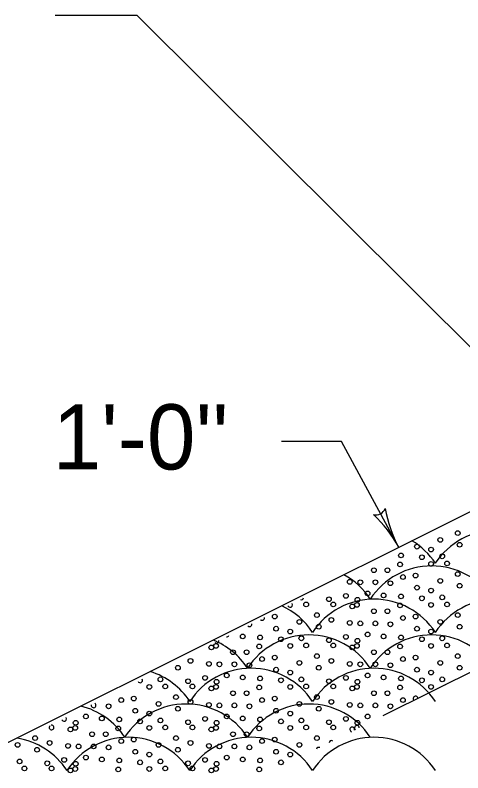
# Model space of a CAD drawing. Extents: x 1000 to 1036.3, y 1000 to 1022.
# Drawn here: x 1020.275 to 1021.648, y 1016.022 to 1018.348 of the extents above; entities that cross this region are included whole.
import ezdxf

# ---------------------------------------------------------------- set-up
doc = ezdxf.new("R2010")
doc.units = 0
doc.layers.add('1', color=7, linetype='Continuous')
doc.layers.add('5', color=7, linetype='Continuous')

msp = doc.modelspace()

# ---------------------------------------------------------------- linework, layer by layer
at = {"layer": '1'}
for p, q in [((1020.3983, 1018.3475), (1020.6483, 1018.3475)), ((1020.6483, 1018.3475), (1022.0082, 1016.9925)), ((1022.9757, 1017.4763), (1019.9702, 1015.9735)), ((1021.2758, 1017.0391), (1021.092, 1017.0391)), ((1021.4513, 1016.714), (1021.2758, 1017.0391)), ((1021.8046, 1016.3973), (1021.403, 1016.1965))]:
    msp.add_line(p, q, dxfattribs=at)
for centre, radius, start, end in [((1021.3807, 1016.8448), 0.0313, 257.1261, 339.2428), ((1021.7953, 1016.8996), 0.3909, 189.6987, 208.3454), ((1021.1072, 1016.5284), 0.3909, 28.3515, 47.0203), ((1021.1072, 1016.5284), 0.3909, 28.3393, 28.3515)]:
    msp.add_arc(centre, radius, start, end, dxfattribs=at)
at = {"layer": '5'}
for centre in [(1021.6323, 1016.7578), (1021.5787, 1016.737), (1021.5074, 1016.7162), (1021.5505, 1016.7073), (1021.6382, 1016.7222), (1021.4584, 1016.6894), (1021.5223, 1016.6835), (1021.5847, 1016.6865), (1021.4554, 1016.6616), (1021.5505, 1016.6632), (1021.5995, 1016.6646), (1021.3752, 1016.6438), (1021.4168, 1016.6438), (1021.4643, 1016.623), (1021.503, 1016.6275), (1021.6323, 1016.632), (1021.3013, 1016.6082), (1021.3336, 1016.6067), (1021.3797, 1016.6067), (1021.4257, 1016.6037), (1021.5074, 1016.5903), (1021.5787, 1016.6112), (1021.6382, 1016.5963), (1021.3559, 1016.5725), (1021.4049, 1016.5666), (1021.5505, 1016.5814), (1021.2374, 1016.5547), (1021.2894, 1016.5651), (1021.3247, 1016.5532), (1021.4584, 1016.5636), (1021.5223, 1016.5576), (1021.5847, 1016.5606), (1021.1675, 1016.5388), (1021.2507, 1016.5388), (1021.3087, 1016.5328), (1021.3232, 1016.5373), (1021.4554, 1016.5358), (1021.5505, 1016.5373), (1021.5995, 1016.5388), (1021.071, 1016.5016), (1021.2003, 1016.5061), (1021.3752, 1016.518), (1021.4168, 1016.518), (1021.4643, 1016.4972), (1021.503, 1016.5016), (1021.6323, 1016.5061), (1021.1467, 1016.4853), (1021.2448, 1016.4912), (1021.3013, 1016.4823), (1021.3336, 1016.4808), (1021.3797, 1016.4808), (1021.4257, 1016.4778), (1021.5787, 1016.4853), (1021.0754, 1016.4644), (1021.1185, 1016.4556), (1021.2062, 1016.4704), (1021.5074, 1016.4644), (1021.5505, 1016.4556), (1021.6382, 1016.4704), (1020.9729, 1016.4407), (1021.0264, 1016.4377), (1021.0903, 1016.4318), (1021.1527, 1016.4348), (1021.2374, 1016.4288), (1021.2894, 1016.4392), (1021.3247, 1016.4273), (1021.3559, 1016.4466), (1021.4049, 1016.4407), (1021.4584, 1016.4377), (1021.5223, 1016.4318), (1021.5847, 1016.4348), (1020.8767, 1016.407), (1020.8912, 1016.4114), (1021.0234, 1016.4099), (1021.1185, 1016.4114), (1021.1675, 1016.4129), (1021.2507, 1016.4129), (1021.3087, 1016.407), (1021.3232, 1016.4114), (1021.4554, 1016.4099), (1021.5505, 1016.4114), (1021.5995, 1016.4129), (1020.9432, 1016.3921), (1020.9848, 1016.3921), (1021.2003, 1016.3802), (1021.3752, 1016.3921), (1021.4168, 1016.3921), (1021.6323, 1016.3802), (1020.8128, 1016.3654), (1021.0323, 1016.3713), (1021.071, 1016.3758), (1021.1467, 1016.3594), (1021.2448, 1016.3654), (1021.4643, 1016.3713), (1021.503, 1016.3758), (1021.5787, 1016.3594), (1020.7742, 1016.3446), (1020.8693, 1016.3564), (1020.9016, 1016.355), (1020.9477, 1016.355), (1020.9937, 1016.352), (1021.0754, 1016.3386), (1021.2062, 1016.3446), (1021.3013, 1016.3564), (1021.3336, 1016.355), (1021.3797, 1016.355), (1021.4257, 1016.352), (1021.5074, 1016.3386), (1021.6382, 1016.3446), (1020.8574, 1016.3134), (1020.9239, 1016.3208), (1020.9729, 1016.3148), (1021.0264, 1016.3118), (1021.1185, 1016.3297), (1021.2894, 1016.3134), (1021.3559, 1016.3208), (1021.4049, 1016.3148), (1021.4584, 1016.3118), (1021.5505, 1016.3297), (1020.7207, 1016.3089), (1020.8054, 1016.303), (1020.8927, 1016.3014), (1021.0903, 1016.3059), (1021.1527, 1016.3089), (1021.2374, 1016.303), (1021.3247, 1016.3014), (1021.5223, 1016.3059), (1021.5847, 1016.3089), (1020.6865, 1016.2856), (1020.7355, 1016.287), (1020.8187, 1016.287), (1020.8767, 1016.2811), (1020.8912, 1016.2856), (1020.9432, 1016.2662), (1020.9848, 1016.2662), (1021.0234, 1016.284), (1021.1185, 1016.2856), (1021.1675, 1016.287), (1021.2507, 1016.287), (1021.3087, 1016.2811), (1021.3232, 1016.2856), (1021.3752, 1016.2662), (1021.4168, 1016.2662), (1021.4554, 1016.284), (1021.5505, 1016.2856), (1020.6003, 1016.2454), (1020.639, 1016.2499), (1020.7683, 1016.2544), (1021.0323, 1016.2454), (1021.071, 1016.2499), (1021.2003, 1016.2544), (1021.4643, 1016.2454), (1020.5617, 1016.2261), (1020.7147, 1016.2336), (1020.7742, 1016.2187), (1020.8128, 1016.2395), (1020.8693, 1016.2306), (1020.9016, 1016.2291), (1020.9477, 1016.2291), (1020.9937, 1016.2261), (1021.1467, 1016.2336), (1021.2062, 1016.2187), (1021.2448, 1016.2395), (1021.3013, 1016.2306), (1021.3336, 1016.2291), (1021.3797, 1016.2291), (1021.4257, 1016.2261), (1020.4919, 1016.1949), (1020.6434, 1016.2127), (1020.6865, 1016.2038), (1020.9239, 1016.1949), (1021.0754, 1016.2127), (1021.1185, 1016.2038), (1021.3559, 1016.1949), (1020.4607, 1016.1756), (1020.5409, 1016.189), (1020.5944, 1016.186), (1020.6583, 1016.18), (1020.7207, 1016.183), (1020.8054, 1016.1771), (1020.8574, 1016.1875), (1020.8927, 1016.1756), (1020.9729, 1016.189), (1021.0264, 1016.186), (1021.0903, 1016.18), (1021.1527, 1016.183), (1021.2374, 1016.1771), (1021.2894, 1016.1875), (1021.3247, 1016.1756), (1020.4447, 1016.1552), (1020.4592, 1016.1597), (1020.5914, 1016.1582), (1020.6865, 1016.1597), (1020.7355, 1016.1612), (1020.8187, 1016.1612), (1020.8767, 1016.1552), (1020.8912, 1016.1597), (1021.0234, 1016.1582), (1021.1185, 1016.1597), (1021.1675, 1016.1612), (1021.2507, 1016.1612), (1020.3363, 1016.1285), (1020.5112, 1016.1404), (1020.5528, 1016.1404), (1020.7683, 1016.1285), (1020.9432, 1016.1404), (1020.9848, 1016.1404), (1021.2003, 1016.1285), (1020.2827, 1016.1077), (1020.3808, 1016.1136), (1020.4373, 1016.1047), (1020.4696, 1016.1032), (1020.5157, 1016.1032), (1020.6003, 1016.1196), (1020.639, 1016.124), (1020.7147, 1016.1077), (1020.8128, 1016.1136), (1020.8693, 1016.1047), (1020.9016, 1016.1032), (1020.9477, 1016.1032), (1021.0323, 1016.1196), (1021.071, 1016.124), (1021.1467, 1016.1077), (1020.3422, 1016.0928), (1020.5617, 1016.1002), (1020.6434, 1016.0868), (1020.6865, 1016.078), (1020.7742, 1016.0928), (1020.9937, 1016.1002), (1021.0754, 1016.0868), (1021.1185, 1016.078), (1020.2887, 1016.0572), (1020.4254, 1016.0616), (1020.4919, 1016.069), (1020.5409, 1016.0631), (1020.5944, 1016.0601), (1020.7207, 1016.0572), (1020.8574, 1016.0616), (1020.9239, 1016.069), (1020.9729, 1016.0631), (1021.0264, 1016.0601), (1020.3035, 1016.0353), (1020.3734, 1016.0512), (1020.3867, 1016.0353), (1020.4592, 1016.0338), (1020.4607, 1016.0497), (1020.5914, 1016.0323), (1020.6583, 1016.0542), (1020.6865, 1016.0338), (1020.7355, 1016.0353), (1020.8054, 1016.0512), (1020.8187, 1016.0353), (1020.8912, 1016.0338), (1020.8927, 1016.0497), (1021.0234, 1016.0323), (1021.0903, 1016.0542), (1020.4447, 1016.0294), (1020.8767, 1016.0294)]:
    msp.add_circle(centre, 0.00723, dxfattribs=at)
for centre, radius, start, end in [((1021.7518, 1016.542), 0.225, 33.1386, 146.8614), ((1021.3753, 1016.542), 0.225, 33.1386, 58.7518), ((1021.5523, 1016.4322), 0.225, 33.1386, 146.8614), ((1021.1758, 1016.4322), 0.225, 33.1386, 61.5199), ((1021.1527, 1016.5606), 0.00723, 245.7393, 347.8517), ((1021.3753, 1016.33), 0.225, 33.1386, 146.8614), ((1021.7518, 1016.33), 0.225, 33.1386, 146.8614), ((1020.9988, 1016.33), 0.225, 33.1386, 65.401), ((1021.1185, 1016.5373), 0.00723, 199.6565, 33.9346), ((1021.0323, 1016.4972), 0.00723, 224.002, 9.589), ((1020.9937, 1016.4778), 0.00723, 225.1998, 8.3912), ((1020.9239, 1016.4466), 0.00723, 261.9155, 331.6755), ((1021.1758, 1016.2202), 0.225, 33.1386, 146.8614), ((1021.5523, 1016.2202), 0.225, 33.1386, 146.8614), ((1020.7993, 1016.2202), 0.225, 33.1386, 68.4273), ((1020.8927, 1016.4273), 0.00723, 229.0435, 4.5476), ((1020.9988, 1016.118), 0.225, 33.1386, 146.8614), ((1021.3753, 1016.118), 0.225, 33.1386, 146.8614), ((1020.6223, 1016.118), 0.225, 33.1386, 72.7439), ((1020.6583, 1016.3059), 0.00723, 207.1215, 26.4695), ((1021.5995, 1016.287), 0.00723, 99.5208, 133.6085), ((1021.503, 1016.2499), 0.00723, 1.6144, 231.515), ((1020.4228, 1016.0082), 0.225, 33.1386, 76.1841), ((1020.5157, 1016.2291), 0.00723, 170.9964, 62.5946), ((1020.7993, 1016.0082), 0.225, 33.1386, 146.8614), ((1021.1758, 1016.0082), 0.225, 33.1386, 146.8614), ((1020.4254, 1016.1875), 0.00723, 201.4982, 32.0928), ((1020.3867, 1016.1612), 0.00723, 137.9007, 95.6903), ((1021.3087, 1016.1552), 0.00723, 339.9337, 253.1957), ((1021.3232, 1016.1597), 0.00723, 3.9506, 229.1787), ((1020.2458, 1015.906), 0.225, 33.1386, 81.2431), ((1020.6223, 1015.906), 0.225, 33.1386, 146.8614), ((1020.9988, 1015.906), 0.225, 33.1386, 146.8614), ((1021.3753, 1015.906), 0.225, 33.1386, 146.8614), ((1021.2448, 1016.1136), 0.00723, 54.3051, 178.8243), ((1021.2062, 1016.0928), 0.00723, 67.1941, 165.9353)]:
    msp.add_arc(centre, radius, start, end, dxfattribs=at)

# ---------------------------------------------------------------- texts
at = {"layer": '1'}
msp.add_text("1'-0''", height=0.2, dxfattribs=at).set_placement((1020.3904, 1016.9531))

doc.saveas('drawing.dxf')
